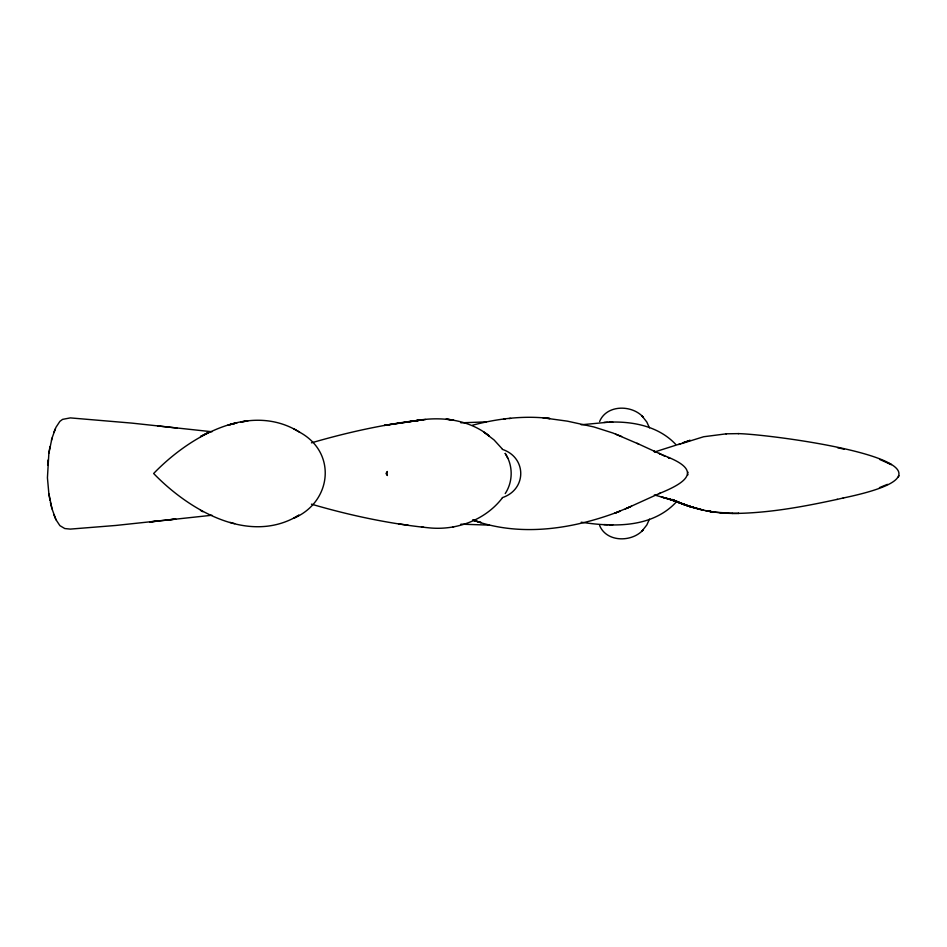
<?xml version="1.0" encoding="UTF-8"?>
<svg xmlns="http://www.w3.org/2000/svg" width="947" height="947" viewBox="0 0 947 947"><rect width="100%" height="100%" fill="white"/><g stroke="black" fill="none" stroke-linecap="round" stroke-linejoin="round"><path stroke-width="1.42" d="M658.911 493.683C687.569 482.13 703.313 470.138 663.516 455.389L664.747 455.933L662.403 454.88M211.95 431.749L131.834 423.108L70.327 417.899L62.585 419.367L59.898 421.356L55.956 427.322L51.99 438.189L48.877 453.163L47.433 477.809L48.877 493.837L51.99 508.811L55.956 519.678L59.898 525.644L64.775 528.544L70.327 529.101L115.842 525.455L175.763 519.051L167.607 519.974M47.646 465.024L48.06 460.017M48.877 453.163L49.99 446.676M687.853 474.921L687.996 474.187M51.481 440.248L51.99 438.189M843.114 498.027C1002.447 464.788 773.711 434.282 738.175 433.619M649.429 519.181L646.825 524.958L642.007 531.066L643.238 529.811C632.028 542.406 606.625 542.584 599.593 525.455M53.861 432.329L55.305 428.884M599.593 421.545C606.625 404.416 632.028 404.594 643.238 417.189L642.007 415.934L646.825 422.042L649.429 427.819M505.236 493.553C513.144 481.573 513.144 465.427 505.236 453.447M898.336 476.945L899.058 475.785M502.076 498.264C485.29 519.974 456.691 530.498 429.701 527.905C389.619 523.892 350.094 515.464 311.445 504.159M675.637 502.691C651.429 528.047 613.254 527.077 581.221 522.223M294.268 517.926L298.956 515.144C249.085 545.839 188.832 509.888 153.639 473.5C188.974 436.863 249.736 400.912 299.666 432.223C337.286 452.595 331.817 502.182 293.546 518.329M502.289 497.649C526.899 489.587 526.899 457.413 502.289 449.352M660.154 493.127L626.547 508.373M630.288 506.728L614.485 513.357L620.249 511.06C573.941 528.911 520.945 537.399 473.121 520.187M625.363 508.93L631.554 506.195M879.443 487.634L887.422 484.355M680.656 443.693L654.389 452.039M678.644 444.51L703.657 436.745L726.432 433.809M472.529 425.203C497.637 418.598 524.07 415.342 549.947 418.527L542.998 417.805L567.383 421.155L593.864 426.943L613.017 433.051L638.68 444.06M227.6 425.321L234.655 423.38L231.956 424.114M311.445 442.841C347.454 432.377 384.162 424.197 421.462 419.995L384.257 425.404L414.774 420.894L408.24 421.758M738.376 513.381C771.805 512.587 804.832 506.396 837.432 499.329M836.947 499.436L843.599 497.909M581.221 424.777L607.512 422.291M453.009 526.97L453.696 526.875M423.806 419.699L414.537 420.882C440.201 416.135 468.469 419.036 489.327 435.999L484.106 432.258L494.062 439.941L502.076 448.736M425.665 419.485L416.763 420.586L418.538 420.373M509.048 418.562L510.634 418.385M503.544 419.19L505.177 419.012M157.557 521.099L149.673 521.963L211.95 515.251M460.869 422.824L486.285 421.889M603.902 422.421C629.27 420.539 657.431 424.943 675.637 444.309M609.075 422.244L612.768 422.125M725.947 433.821L738.696 433.619M732.019 513.381L738.897 513.381C717.601 513.984 696.128 510.173 676.62 501.519L693.382 507.509L682.337 503.982L672.098 499.495L684.669 504.787L673.625 500.324L682.775 504.005M489.457 525.112L460.869 524.176M732.516 513.381L714.287 512.114M726.527 513.191L720.004 512.753M603.902 524.579L607.512 524.709M609.075 524.756L612.768 524.875M176.911 428.056L157.557 425.901M421.462 527.005L423.806 527.301M453.696 420.125L446.084 419.095L453.009 420.03M398.58 523.845L408.24 525.242M705.385 510.622L711.576 511.711L709.954 511.427M844.191 449.221L837.527 447.694M230.085 522.401L234.655 523.62M665.978 498.229L661.337 496.962L669.174 499.116L654.341 494.95M472.577 520.128L481.194 522.59L473.275 520.175M664.427 497.791L677.721 501.744L669.849 499.282M671.056 499.685L675.057 500.856L667.244 498.536L680.715 503.331M615.751 434.188L621.623 436.472M887.552 462.716L891.376 464.657L879.822 459.508M660.142 453.862L659.041 453.376L662.296 454.832L661.231 454.347M655.62 451.837L659.976 453.791M637.011 443.279L656.33 452.157M654.341 451.245L654.993 451.553L653.998 451.092M200.492 510.433L202.918 511.735M293.546 428.671L299.666 432.223M505.236 453.447L507.829 458.312M53.861 514.671L55.956 519.678M50.404 502.407L51.99 508.811M687.818 471.985L687.984 472.719M48.877 493.837L49.99 500.324M386.767 472.991L387.359 475.512L386.021 473.5L387.359 471.488L386.767 472.991M205.878 433.69L200.492 436.567L208.707 432.294L205.878 433.69M684.598 442.237L682.278 443.042L690.209 440.319L684.598 442.237M232.264 424.019L230.085 424.599L237.01 422.788L232.264 424.019M247.688 420.942L240.893 421.983L247.688 420.942M713.02 511.948L706.876 510.907L713.02 511.948M703.775 510.279L687.179 505.674L703.775 510.279M673.66 500.501L668.653 498.749L673.66 500.501M690.292 506.704L679.958 502.975L690.292 506.704M669.671 458.23L668.357 457.602L669.671 458.23"/></g></svg>
